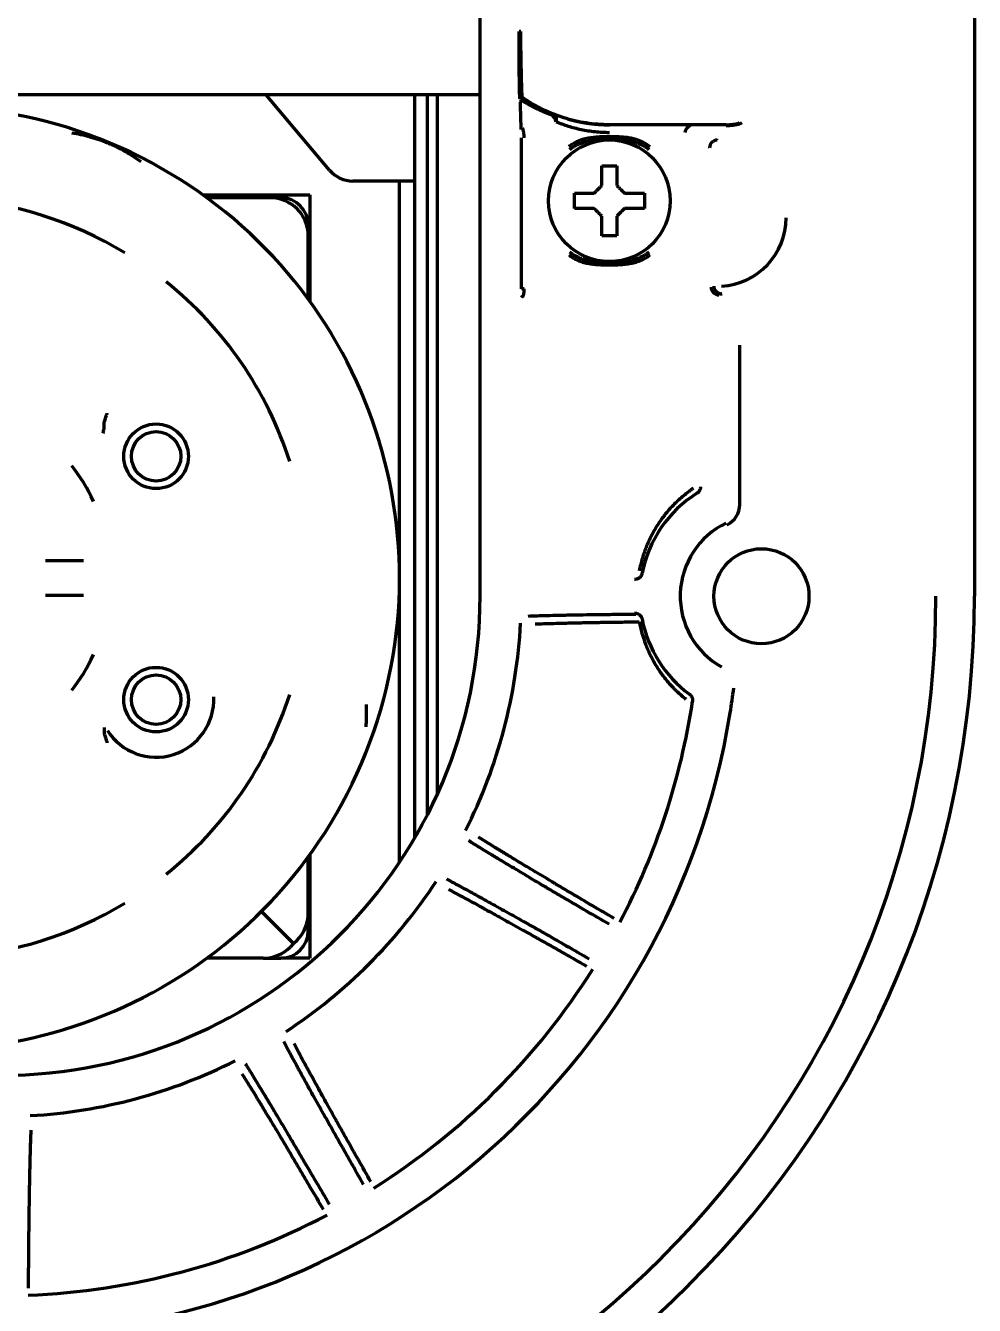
# Model space of a CAD drawing. Header units: inches. Extents: x -3077 to 7201, y 316 to 5463.
# Drawn here: x 3685.3 to 3747.7, y 4556.5 to 4640.6 of the extents above; entities that cross this region are included whole.
import ezdxf

# ---------------------------------------------------------------- set-up
doc = ezdxf.new("R2010")
doc.units = ezdxf.units.IN

msp = doc.modelspace()

# ---------------------------------------------------------------- linework, layer by layer
at = {"linetype": 'Continuous', "lineweight": 70}
for p, q in [((3747.652, 4675.141), (3747.652, 4603.13)), ((3715.152, 4603.13), (3715.152, 4647.153)), ((3717.82, 4640.258), (3717.72, 4640.258)), ((3652.152, 4636.13), (3715.151, 4636.13)), ((3705.253, 4631.144), (3701.069, 4636.13)), ((3710.852, 4630.43), (3710.852, 4636.131)), ((3711.674, 4636.133), (3711.674, 4588.743)), ((3712.352, 4590.149), (3712.352, 4636.136)), ((3717.946, 4635.917), (3717.931, 4635.928)), ((3717.956, 4635.911), (3717.946, 4635.917)), ((3723.652, 4634.13), (3723.652, 4634.13)), ((3731.333, 4634.13), (3723.652, 4634.13)), ((3717.87, 4623.344), (3717.87, 4633.262)), ((3730.246, 4632.624), (3730.21, 4632.658)), ((3730.745, 4633.122), (3730.707, 4633.157)), ((3708.852, 4630.43), (3706.785, 4630.43)), ((3710.852, 4630.43), (3708.852, 4630.43)), ((3709.852, 4585.643), (3709.852, 4630.43)), ((3710.852, 4587.243), (3710.852, 4630.43)), ((3696.906, 4629.53), (3703.952, 4629.53)), ((3701.352, 4629.33), (3697.182, 4629.33)), ((3702.052, 4629.33), (3701.352, 4629.33)), ((3703.952, 4629.53), (3703.952, 4622.522)), ((3721.352, 4629.13), (3721.352, 4629.63)), ((3721.352, 4628.63), (3721.352, 4629.13)), ((3725.952, 4629.63), (3725.952, 4629.13)), ((3725.952, 4629.13), (3725.952, 4628.63)), ((3703.852, 4626.83), (3703.852, 4627.53)), ((3703.852, 4622.66), (3703.852, 4626.83)), ((3718.054, 4623.344), (3717.87, 4623.344)), ((3732.225, 4609.168), (3732.225, 4619.628)), ((3690.433, 4614.163), (3690.433, 4614.487)), ((3690.433, 4594.497), (3690.433, 4594.173)), ((3703.952, 4586.137), (3703.952, 4579.33)), ((3703.852, 4582.282), (3703.852, 4586)), ((3700.772, 4582.41), (3702.187, 4580.995)), ((3700.772, 4582.41), (3702.187, 4580.995)), ((3703.852, 4581.13), (3703.852, 4582.283)), ((3702.894, 4580.288), (3702.187, 4580.995)), ((3702.894, 4580.288), (3702.187, 4580.995)), ((3702.894, 4580.288), (3702.668, 4580.062)), ((3702.894, 4580.288), (3703.12, 4580.514)), ((3700.9, 4579.33), (3697.182, 4579.33)), ((3700.899, 4579.33), (3702.052, 4579.33)), ((3703.952, 4579.33), (3702.052, 4579.33))]:
    msp.add_line(p, q, dxfattribs=at)
for centre, radius in [((3723.652, 4629.13), 4), ((3693.852, 4612.33), 2.125), ((3693.852, 4612.33), 1.625), ((3733.652, 4603.13), 3.125), ((3693.852, 4596.33), 2.125), ((3693.852, 4596.33), 1.625)]:
    msp.add_circle(centre, radius, dxfattribs=at)
for centre, radius, start, end in [((3678.852, 4604.33), 31, 254.7, 149.45625), ((3706.785, 4632.43), 2, 220, 270), ((3678.852, 4604.33), 24.991, 58.82427, 86.17573), ((3701.352, 4626.83), 2.5, 0, 90), ((3702.052, 4627.53), 1.8, 0, 90), ((3730.769, 4628.013), 4.499, 273.20982, 0.00262), ((3678.852, 4604.33), 24.991, 17.85299, 51.17573), ((3678.852, 4604.33), 11.996, 24.83938, 37.99537), ((3733.652, 4603.13), 7.991, 122.07594, 169.11037), ((3733.652, 4603.13), 5.342, 115.73678, 240.49967), ((3683.652, 4603.13), 64, 180, 0), ((3683.652, 4603.13), 61.472, 180, 0), ((3683.652, 4603.13), 31.5, 180, 0), ((3683.652, 4603.13), 34.207, 333.232, 357.02426), ((3733.652, 4603.13), 7.991, 190.88963, 233.70037), ((3678.852, 4604.33), 11.996, 322.00464, 335.16062), ((3682.015, 4603.394), 50.211, 350.9077, 352.80538), ((3693.852, 4596.33), 3.788, 212.24843, 2.83269), ((3678.852, 4604.33), 24.991, 308.82427, 342.14701), ((3683.652, 4603.13), 45.991, 332.21535, 351.34687), ((3683.652, 4603.13), 48.553, 189.09025, 350.90976), ((3683.652, 4603.13), 34.207, 303.232, 326.768), ((3678.852, 4604.33), 24.991, 273.82427, 301.17573), ((3701.352, 4582.282), 2.5, 315, 0), ((3702.052, 4581.13), 1.8, 270, 0), ((3700.9, 4581.83), 2.5, 270, 315), ((3683.652, 4603.13), 45.991, 302.21535, 327.78465), ((3683.652, 4603.13), 34.207, 273.232, 296.768), ((3683.652, 4603.13), 45.991, 272.21535, 297.78465)]:
    msp.add_arc(centre, radius, start, end, dxfattribs=at)
for centre, major_axis, ratio, start_param, end_param in [((3717.907, 4635.647), (-0.1, -0.0021), 0.764151, 4.696588, 6.256133), ((3719.883, 4634.33), (-0.179, -0.467), 0.50471, 3.141589, 3.792713), ((3719.883, 4634.33), (-0.179, 0.467), 0.504709, 4.520689, 5.632076), ((3719.883, 4634.33), (0.179, 0.467), 0.504708, 4.904106, 6.283182), ((3728.982, 4633.63), (0.226, 0.446), 0.711761, 0.619546, 1.917516), ((3730.745, 4632.623), (0.424, 0.265), 0.996619, 1.014163, 2.581916), ((3730.841, 4623.442), (0.186, -0.464), 0.998896, 4.332447, 5.902482), ((3717.958, 4622.935), (-0.0707, 0.0707), 0.999695, 0.785279, 2.355718), ((3730.725, 4609.168), (-1.416, -0.496), 0.998612, 1.684757, 2.803906)]:
    msp.add_ellipse(centre, major_axis=major_axis, ratio=ratio, start_param=start_param, end_param=end_param, dxfattribs=at)
for points, degree in [([(3717.774, 4635.846), (3717.772, 4635.847), (3717.767, 4635.87), (3717.76, 4635.982), (3717.752, 4636.19), (3717.744, 4636.517), (3717.736, 4636.979), (3717.73, 4637.512), (3717.726, 4638.009), (3717.724, 4638.468), (3717.722, 4638.895), (3717.721, 4639.284), (3717.721, 4639.64), (3717.72, 4639.965), (3717.72, 4640.164), (3717.72, 4640.258)], 3), ([(3717.907, 4635.724), (3717.91, 4635.743), (3717.915, 4635.778), (3717.923, 4635.818), (3717.93, 4635.849), (3717.935, 4635.873), (3717.941, 4635.89), (3717.945, 4635.902), (3717.949, 4635.909), (3717.953, 4635.912), (3717.955, 4635.912), (3717.956, 4635.911)], 3), ([(3717.956, 4635.91), (3717.951, 4635.914)], 1), ([(3717.86, 4633.813), (3717.85, 4634.036), (3717.832, 4634.566), (3717.815, 4635.259), (3717.807, 4635.647)], 3), ([(3718.054, 4633.262), (3718.054, 4633.277), (3718.053, 4633.307), (3718.05, 4633.356), (3718.046, 4633.407), (3718.042, 4633.46), (3718.036, 4633.515), (3718.029, 4633.573), (3718.021, 4633.631), (3718.012, 4633.689), (3718.001, 4633.747), (3717.989, 4633.804), (3717.975, 4633.859), (3717.965, 4633.891), (3717.96, 4633.906)], 3), ([(3723.152, 4630.13), (3723.152, 4630.184), (3723.152, 4630.292), (3723.152, 4630.454), (3723.152, 4630.613), (3723.152, 4630.768), (3723.152, 4630.92), (3723.152, 4631.076), (3723.152, 4631.243), (3723.152, 4631.366), (3723.152, 4631.43)], 3), ([(3723.152, 4631.43), (3723.319, 4631.43), (3723.652, 4631.43), (3723.986, 4631.43), (3724.152, 4631.43)], 3), ([(3722.652, 4629.63), (3722.676, 4629.654), (3722.723, 4629.701), (3722.795, 4629.773), (3722.866, 4629.844), (3722.938, 4629.915), (3723.009, 4629.987), (3723.081, 4630.058), (3723.128, 4630.106), (3723.152, 4630.13)], 3), ([(3724.152, 4630.13), (3724.178, 4630.104), (3724.229, 4630.053), (3724.303, 4629.979), (3724.375, 4629.907), (3724.445, 4629.837), (3724.514, 4629.768), (3724.583, 4629.699), (3724.629, 4629.653), (3724.652, 4629.63)], 3), ([(3724.652, 4629.63), (3724.706, 4629.63), (3724.815, 4629.63), (3724.976, 4629.63), (3725.135, 4629.63), (3725.29, 4629.63), (3725.442, 4629.63), (3725.599, 4629.63), (3725.765, 4629.63), (3725.888, 4629.63), (3725.952, 4629.63)], 3), ([(3722.652, 4628.63), (3722.598, 4628.63), (3722.49, 4628.63), (3722.328, 4628.63), (3722.169, 4628.63), (3722.014, 4628.63), (3721.862, 4628.63), (3721.706, 4628.63), (3721.539, 4628.63), (3721.416, 4628.63), (3721.352, 4628.63)], 3), ([(3723.152, 4628.13), (3723.126, 4628.156), (3723.075, 4628.207), (3723.001, 4628.281), (3722.93, 4628.353), (3722.859, 4628.423), (3722.79, 4628.492), (3722.721, 4628.561), (3722.675, 4628.607), (3722.652, 4628.63)], 3), ([(3724.652, 4628.63), (3724.628, 4628.606), (3724.581, 4628.559), (3724.51, 4628.487), (3724.438, 4628.416), (3724.367, 4628.344), (3724.295, 4628.273), (3724.224, 4628.201), (3724.176, 4628.154), (3724.152, 4628.13)], 3), ([(3724.152, 4628.13), (3724.152, 4628.076), (3724.152, 4627.968), (3724.152, 4627.806), (3724.152, 4627.647), (3724.152, 4627.492), (3724.152, 4627.34), (3724.152, 4627.183), (3724.152, 4627.017), (3724.152, 4626.894), (3724.152, 4626.83)], 3), ([(3724.152, 4626.83), (3723.986, 4626.83), (3723.652, 4626.83), (3723.319, 4626.83), (3723.152, 4626.83)], 3), ([(3731.048, 4623.022), (3730.996, 4623), (3730.945, 4622.98), (3730.893, 4622.961)], 3)]:
    msp.add_open_spline(points, degree=degree, dxfattribs=at)
for points, knots in [([(3717.932, 4635.928), (3717.931, 4635.928), (3717.928, 4635.933), (3717.922, 4635.978), (3717.912, 4636.132), (3717.9, 4636.406), (3717.887, 4636.813), (3717.874, 4637.319), (3717.863, 4637.852), (3717.853, 4638.356), (3717.844, 4638.818), (3717.837, 4639.239), (3717.83, 4639.622), (3717.825, 4639.957), (3717.822, 4640.165), (3717.82, 4640.258)], [0, 0, 0, 0, 0.013537, 0.087967, 0.171477, 0.265427, 0.371587, 0.484999, 0.587268, 0.677066, 0.757422, 0.829358, 0.894159, 0.952865, 1, 1, 1, 1]), ([(3717.932, 4635.928), (3717.917, 4635.938), (3717.899, 4635.944), (3717.863, 4635.947), (3717.844, 4635.943), (3717.812, 4635.926), (3717.798, 4635.913), (3717.779, 4635.882), (3717.774, 4635.864), (3717.774, 4635.846)], [0, 0, 0, 0, 0.25, 0.25, 0.5, 0.5, 0.75, 0.75, 1, 1, 1, 1]), ([(3723.652, 4634.13), (3723.145, 4634.13), (3722.637, 4634.169), (3721.634, 4634.323), (3721.138, 4634.438), (3720.17, 4634.742), (3719.697, 4634.931), (3718.786, 4635.379), (3718.348, 4635.637), (3717.932, 4635.928)], [0, 0, 0, 0, 0.25, 0.25, 0.5, 0.5, 0.75, 0.75, 1, 1, 1, 1]), ([(3720.063, 4634.796), (3719.873, 4634.869), (3719.687, 4634.947), (3719.323, 4635.113), (3719.145, 4635.201), (3718.794, 4635.387), (3718.622, 4635.485), (3718.284, 4635.69), (3718.118, 4635.798), (3717.956, 4635.911)], [0, 0, 0, 0, 0.25, 0.25, 0.5, 0.5, 0.75, 0.75, 1, 1, 1, 1]), ([(3719.883, 4634.756), (3719.868, 4634.762), (3719.836, 4634.773), (3719.789, 4634.791), (3719.742, 4634.809), (3719.694, 4634.827), (3719.647, 4634.846), (3719.6, 4634.865), (3719.552, 4634.884), (3719.505, 4634.903), (3719.457, 4634.923), (3719.409, 4634.943), (3719.362, 4634.963), (3719.314, 4634.984), (3719.266, 4635.005), (3719.218, 4635.026), (3719.17, 4635.047), (3719.122, 4635.069), (3719.074, 4635.091), (3719.026, 4635.114), (3718.978, 4635.136), (3718.917, 4635.165), (3718.844, 4635.201), (3718.758, 4635.244), (3718.672, 4635.288), (3718.587, 4635.332), (3718.501, 4635.378), (3718.416, 4635.424), (3718.33, 4635.472), (3718.245, 4635.52), (3718.16, 4635.57), (3718.076, 4635.62), (3717.991, 4635.671), (3717.935, 4635.706), (3717.907, 4635.724)], [0, 0, 0, 0, 0.022367, 0.04483, 0.067389, 0.090046, 0.112799, 0.13565, 0.158599, 0.181646, 0.204792, 0.228037, 0.251382, 0.274827, 0.298372, 0.322018, 0.345765, 0.369613, 0.393564, 0.417616, 0.441771, 0.466028, 0.509546, 0.553236, 0.5971, 0.64114, 0.685357, 0.729754, 0.774331, 0.819092, 0.864038, 0.90917, 0.95449, 1, 1, 1, 1]), ([(3720.149, 4634.33), (3720.4, 4634.226), (3720.665, 4634.129), (3721.079, 4634), (3721.22, 4633.96), (3721.507, 4633.885), (3721.653, 4633.851), (3722.097, 4633.759), (3722.402, 4633.711), (3723.023, 4633.646), (3723.338, 4633.63), (3723.652, 4633.63)], [0, 0, 0, 0, 0.25, 0.25, 0.375, 0.375, 0.5, 0.5, 0.75, 0.75, 1, 1, 1, 1]), ([(3720.908, 4634.514), (3720.91, 4634.513), (3720.923, 4634.509), (3720.947, 4634.503), (3720.98, 4634.494), (3721.012, 4634.485), (3721.045, 4634.476), (3721.077, 4634.467), (3721.11, 4634.458), (3721.143, 4634.45), (3721.175, 4634.441), (3721.208, 4634.433), (3721.241, 4634.425), (3721.274, 4634.417), (3721.307, 4634.409), (3721.34, 4634.401), (3721.373, 4634.393), (3721.406, 4634.385), (3721.44, 4634.378), (3721.473, 4634.37), (3721.506, 4634.363), (3721.539, 4634.356), (3721.573, 4634.348), (3721.606, 4634.341), (3721.64, 4634.334), (3721.673, 4634.328), (3721.707, 4634.321), (3721.741, 4634.314), (3721.774, 4634.308), (3721.808, 4634.301), (3721.842, 4634.295), (3721.876, 4634.289), (3721.91, 4634.283), (3721.944, 4634.277), (3721.977, 4634.271), (3722.012, 4634.265), (3722.046, 4634.26), (3722.08, 4634.254), (3722.114, 4634.249), (3722.148, 4634.244), (3722.182, 4634.239), (3722.217, 4634.233), (3722.251, 4634.229), (3722.285, 4634.224), (3722.32, 4634.219), (3722.354, 4634.215), (3722.389, 4634.21), (3722.423, 4634.206), (3722.458, 4634.202), (3722.492, 4634.197), (3722.527, 4634.193), (3722.561, 4634.19), (3722.596, 4634.186), (3722.631, 4634.182), (3722.666, 4634.179), (3722.701, 4634.175), (3722.735, 4634.172), (3722.77, 4634.169), (3722.805, 4634.166), (3722.84, 4634.163), (3722.875, 4634.16), (3722.91, 4634.157), (3722.945, 4634.155), (3722.98, 4634.153), (3723.015, 4634.15), (3723.051, 4634.148), (3723.086, 4634.146), (3723.121, 4634.144), (3723.156, 4634.142), (3723.191, 4634.141), (3723.227, 4634.139), (3723.262, 4634.138), (3723.297, 4634.136), (3723.333, 4634.135), (3723.368, 4634.134), (3723.404, 4634.133), (3723.439, 4634.132), (3723.474, 4634.131), (3723.51, 4634.131), (3723.545, 4634.13), (3723.581, 4634.13), (3723.617, 4634.13), (3723.64, 4634.13), (3723.652, 4634.13)], [0, 0, 0, 0, 0.002576, 0.015434, 0.028273, 0.041096, 0.053901, 0.066688, 0.079459, 0.092213, 0.104951, 0.117673, 0.13038, 0.143071, 0.155747, 0.168409, 0.181055, 0.193688, 0.206307, 0.218913, 0.231505, 0.244085, 0.256652, 0.269207, 0.281749, 0.294281, 0.306801, 0.319309, 0.331808, 0.344296, 0.356774, 0.369242, 0.381701, 0.394151, 0.406592, 0.419025, 0.43145, 0.443867, 0.456276, 0.468679, 0.481075, 0.493464, 0.505847, 0.518225, 0.530597, 0.542964, 0.555326, 0.567684, 0.580037, 0.592387, 0.604734, 0.617077, 0.629417, 0.641756, 0.654092, 0.666426, 0.678759, 0.69109, 0.703421, 0.715752, 0.728082, 0.740413, 0.752744, 0.765076, 0.777409, 0.789744, 0.802081, 0.81442, 0.826762, 0.839106, 0.851454, 0.863805, 0.87616, 0.88852, 0.900884, 0.913253, 0.925627, 0.938007, 0.950392, 0.962784, 0.975182, 0.987588, 1, 1, 1, 1]), ([(3731.333, 4634.13), (3731.34, 4634.13), (3731.354, 4634.13), (3731.374, 4634.13), (3731.394, 4634.13), (3731.414, 4634.131), (3731.434, 4634.131), (3731.454, 4634.132), (3731.473, 4634.132), (3731.493, 4634.133), (3731.512, 4634.134), (3731.532, 4634.135), (3731.551, 4634.136), (3731.57, 4634.137), (3731.589, 4634.138), (3731.608, 4634.139), (3731.627, 4634.141), (3731.646, 4634.142), (3731.665, 4634.144), (3731.683, 4634.146), (3731.701, 4634.148), (3731.72, 4634.15), (3731.738, 4634.152), (3731.756, 4634.154), (3731.774, 4634.156), (3731.792, 4634.159), (3731.81, 4634.161), (3731.85, 4634.167), (3731.914, 4634.178), (3731.998, 4634.197), (3732.08, 4634.219), (3732.16, 4634.244), (3732.21, 4634.264), (3732.234, 4634.274), (3732.234, 4634.274)], [0, 0, 0, 0, 0.020634, 0.041151, 0.061554, 0.081845, 0.102027, 0.122105, 0.142081, 0.161958, 0.181741, 0.201433, 0.221038, 0.240559, 0.260001, 0.279367, 0.298662, 0.31789, 0.337055, 0.356162, 0.375216, 0.39422, 0.41318, 0.4321, 0.450986, 0.469842, 0.488674, 0.507486, 0.601277, 0.69672, 0.794518, 0.895363, 0.999923, 1, 1, 1, 1]), ([(3731.333, 4634.086), (3731.341, 4634.086), (3731.357, 4634.087), (3731.38, 4634.087), (3731.404, 4634.087), (3731.427, 4634.087), (3731.45, 4634.088), (3731.473, 4634.089), (3731.496, 4634.089), (3731.518, 4634.09), (3731.541, 4634.091), (3731.563, 4634.092), (3731.585, 4634.093), (3731.607, 4634.095), (3731.629, 4634.096), (3731.65, 4634.098), (3731.672, 4634.099), (3731.693, 4634.101), (3731.714, 4634.103), (3731.734, 4634.105), (3731.755, 4634.107), (3731.775, 4634.109), (3731.795, 4634.111), (3731.815, 4634.114), (3731.834, 4634.116), (3731.854, 4634.119), (3731.873, 4634.122), (3731.919, 4634.128), (3731.992, 4634.141), (3732.089, 4634.161), (3732.185, 4634.186), (3732.279, 4634.215), (3732.338, 4634.236), (3732.367, 4634.248), (3732.367, 4634.248)], [0, 0, 0, 0, 0.020912, 0.041707, 0.062387, 0.082955, 0.103413, 0.123763, 0.144004, 0.164134, 0.184148, 0.204041, 0.223811, 0.243454, 0.262968, 0.282351, 0.301601, 0.320715, 0.339694, 0.358536, 0.377241, 0.395807, 0.414236, 0.432527, 0.450681, 0.468699, 0.486581, 0.504328, 0.598677, 0.695534, 0.794845, 0.896422, 0.999951, 1, 1, 1, 1]), ([(3692.859, 4631.697), (3692.691, 4631.82), (3692.521, 4631.938), (3692.172, 4632.162), (3691.995, 4632.269), (3691.634, 4632.471), (3691.45, 4632.568), (3691.216, 4632.682), (3691.169, 4632.704), (3691.074, 4632.748), (3691.027, 4632.77), (3690.884, 4632.834), (3690.693, 4632.917), (3690.5, 4632.993), (3690.306, 4633.067), (3690.208, 4633.102), (3690.012, 4633.17), (3689.913, 4633.203), (3689.764, 4633.25), (3689.714, 4633.265), (3689.615, 4633.294), (3689.565, 4633.309), (3689.315, 4633.379), (3689.114, 4633.429), (3688.709, 4633.516), (3688.505, 4633.554), (3688.299, 4633.585)], [0, 0, 0, 0, 0.125, 0.125, 0.25, 0.25, 0.375, 0.375, 0.40625, 0.40625, 0.4375, 0.4375, 0.5, 0.5625, 0.5625, 0.625, 0.625, 0.6875, 0.6875, 0.71875, 0.71875, 0.75, 0.75, 0.875, 0.875, 1, 1, 1, 1]), ([(3726.325, 4632.684), (3726.236, 4632.756), (3726.142, 4632.82), (3725.947, 4632.937), (3725.846, 4632.989), (3725.688, 4633.058), (3725.634, 4633.08), (3725.553, 4633.11), (3725.525, 4633.119), (3725.47, 4633.138), (3725.331, 4633.182), (3725.189, 4633.217), (3724.961, 4633.262), (3724.729, 4633.297), (3724.493, 4633.316), (3724.315, 4633.326), (3724.255, 4633.328), (3724.135, 4633.332), (3724.075, 4633.334), (3723.894, 4633.338), (3723.774, 4633.339), (3723.593, 4633.339), (3723.533, 4633.338), (3723.413, 4633.337), (3723.353, 4633.336), (3723.173, 4633.333), (3723.054, 4633.329), (3722.698, 4633.309), (3722.463, 4633.285), (3722.203, 4633.234), (3722.174, 4633.228), (3722.117, 4633.216), (3722.088, 4633.209), (3722.002, 4633.188), (3721.833, 4633.141), (3721.671, 4633.082), (3721.462, 4632.991), (3721.36, 4632.939), (3721.237, 4632.865), (3721.213, 4632.85), (3721.165, 4632.819), (3721.141, 4632.803), (3721.07, 4632.754), (3721.024, 4632.72), (3720.979, 4632.684)], [0, 0, 0, 0, 0.0625, 0.0625, 0.125, 0.125, 0.15625, 0.15625, 0.171875, 0.171875, 0.1875, 0.25, 0.25, 0.3125, 0.375, 0.375, 0.40625, 0.40625, 0.4375, 0.4375, 0.5, 0.5, 0.53125, 0.53125, 0.5625, 0.5625, 0.625, 0.625, 0.75, 0.75, 0.765625, 0.765625, 0.78125, 0.78125, 0.8125, 0.875, 0.875, 0.9375, 0.9375, 0.953125, 0.953125, 0.96875, 0.96875, 1, 1, 1, 1]), ([(3726.273, 4632.487), (3726.182, 4632.557), (3726.088, 4632.621), (3725.894, 4632.737), (3725.793, 4632.789), (3725.637, 4632.86), (3725.584, 4632.882), (3725.504, 4632.913), (3725.477, 4632.923), (3725.423, 4632.943), (3725.287, 4632.99), (3725.148, 4633.028), (3724.813, 4633.106), (3724.585, 4633.139), (3724.238, 4633.17), (3724.121, 4633.177), (3723.887, 4633.186), (3723.77, 4633.189), (3723.595, 4633.189), (3723.536, 4633.188), (3723.419, 4633.186), (3723.361, 4633.184), (3723.186, 4633.177), (3723.07, 4633.17), (3722.724, 4633.14), (3722.496, 4633.107), (3722.242, 4633.048), (3722.214, 4633.042), (3722.158, 4633.027), (3722.13, 4633.02), (3722.046, 4632.996), (3721.991, 4632.98), (3721.828, 4632.925), (3721.721, 4632.884), (3721.514, 4632.79), (3721.413, 4632.738), (3721.291, 4632.665), (3721.266, 4632.65), (3721.218, 4632.619), (3721.194, 4632.604), (3721.123, 4632.555), (3721.077, 4632.522), (3721.032, 4632.487)], [0, 0, 0, 0, 0.0625, 0.0625, 0.125, 0.125, 0.15625, 0.15625, 0.171875, 0.171875, 0.1875, 0.25, 0.25, 0.375, 0.375, 0.4375, 0.4375, 0.5, 0.5, 0.53125, 0.53125, 0.5625, 0.5625, 0.625, 0.625, 0.75, 0.75, 0.765625, 0.765625, 0.78125, 0.78125, 0.8125, 0.8125, 0.875, 0.875, 0.9375, 0.9375, 0.953125, 0.953125, 0.96875, 0.96875, 1, 1, 1, 1]), ([(3724.152, 4631.43), (3724.152, 4631.227), (3724.152, 4631.017), (3724.152, 4630.692), (3724.152, 4630.582), (3724.152, 4630.359), (3724.152, 4630.245), (3724.152, 4630.13)], [0, 0, 0, 0, 0.5, 0.5, 0.75, 0.75, 1, 1, 1, 1]), ([(3721.352, 4629.63), (3721.555, 4629.63), (3721.765, 4629.63), (3722.09, 4629.63), (3722.2, 4629.63), (3722.423, 4629.63), (3722.537, 4629.63), (3722.652, 4629.63)], [0, 0, 0, 0, 0.5, 0.5, 0.75, 0.75, 1, 1, 1, 1]), ([(3725.952, 4628.63), (3725.749, 4628.63), (3725.54, 4628.63), (3725.215, 4628.63), (3725.105, 4628.63), (3724.881, 4628.63), (3724.767, 4628.63), (3724.652, 4628.63)], [0, 0, 0, 0, 0.5, 0.5, 0.75, 0.75, 1, 1, 1, 1]), ([(3723.152, 4626.83), (3723.152, 4627.033), (3723.152, 4627.243), (3723.152, 4627.568), (3723.152, 4627.678), (3723.152, 4627.901), (3723.152, 4628.015), (3723.152, 4628.13)], [0, 0, 0, 0, 0.5, 0.5, 0.75, 0.75, 1, 1, 1, 1]), ([(3721.032, 4625.773), (3721.122, 4625.703), (3721.216, 4625.639), (3721.411, 4625.523), (3721.511, 4625.471), (3721.667, 4625.4), (3721.72, 4625.378), (3721.801, 4625.347), (3721.828, 4625.336), (3721.882, 4625.317), (3722.018, 4625.27), (3722.156, 4625.232), (3722.491, 4625.154), (3722.719, 4625.121), (3723.067, 4625.09), (3723.184, 4625.083), (3723.417, 4625.073), (3723.534, 4625.071), (3723.71, 4625.071), (3723.768, 4625.072), (3723.885, 4625.074), (3723.943, 4625.076), (3724.118, 4625.083), (3724.234, 4625.09), (3724.58, 4625.12), (3724.808, 4625.153), (3725.062, 4625.211), (3725.09, 4625.218), (3725.146, 4625.233), (3725.174, 4625.24), (3725.258, 4625.264), (3725.313, 4625.28), (3725.477, 4625.335), (3725.583, 4625.376), (3725.79, 4625.469), (3725.891, 4625.522), (3726.014, 4625.595), (3726.038, 4625.61), (3726.086, 4625.64), (3726.11, 4625.656), (3726.181, 4625.704), (3726.227, 4625.738), (3726.273, 4625.773)], [0, 0, 0, 0, 0.0625, 0.0625, 0.125, 0.125, 0.15625, 0.15625, 0.171875, 0.171875, 0.1875, 0.25, 0.25, 0.375, 0.375, 0.4375, 0.4375, 0.5, 0.5, 0.53125, 0.53125, 0.5625, 0.5625, 0.625, 0.625, 0.75, 0.75, 0.765625, 0.765625, 0.78125, 0.78125, 0.8125, 0.8125, 0.875, 0.875, 0.9375, 0.9375, 0.953125, 0.953125, 0.96875, 0.96875, 1, 1, 1, 1]), ([(3720.979, 4625.576), (3721.069, 4625.504), (3721.162, 4625.439), (3721.357, 4625.323), (3721.459, 4625.271), (3721.616, 4625.202), (3721.67, 4625.18), (3721.752, 4625.15), (3721.779, 4625.14), (3721.835, 4625.122), (3721.974, 4625.078), (3722.115, 4625.043), (3722.344, 4624.998), (3722.575, 4624.963), (3722.811, 4624.944), (3722.99, 4624.934), (3723.05, 4624.932), (3723.17, 4624.927), (3723.23, 4624.926), (3723.41, 4624.922), (3723.53, 4624.921), (3723.711, 4624.921), (3723.771, 4624.922), (3723.892, 4624.923), (3723.952, 4624.923), (3724.131, 4624.927), (3724.251, 4624.931), (3724.606, 4624.95), (3724.841, 4624.974), (3725.101, 4625.026), (3725.13, 4625.032), (3725.188, 4625.044), (3725.217, 4625.051), (3725.302, 4625.072), (3725.471, 4625.119), (3725.633, 4625.178), (3725.843, 4625.269), (3725.944, 4625.321), (3726.067, 4625.394), (3726.091, 4625.41), (3726.14, 4625.441), (3726.164, 4625.457), (3726.234, 4625.506), (3726.28, 4625.54), (3726.325, 4625.576)], [0, 0, 0, 0, 0.0625, 0.0625, 0.125, 0.125, 0.15625, 0.15625, 0.171875, 0.171875, 0.1875, 0.25, 0.25, 0.3125, 0.375, 0.375, 0.40625, 0.40625, 0.4375, 0.4375, 0.5, 0.5, 0.53125, 0.53125, 0.5625, 0.5625, 0.625, 0.625, 0.75, 0.75, 0.765625, 0.765625, 0.78125, 0.78125, 0.8125, 0.875, 0.875, 0.9375, 0.9375, 0.953125, 0.953125, 0.96875, 0.96875, 1, 1, 1, 1]), ([(3717.958, 4622.835), (3717.958, 4622.835), (3717.96, 4622.836), (3717.961, 4622.836), (3717.963, 4622.837), (3717.965, 4622.838), (3717.967, 4622.839), (3717.969, 4622.841), (3717.971, 4622.842), (3717.973, 4622.844), (3717.974, 4622.846), (3717.976, 4622.848), (3717.978, 4622.85), (3717.98, 4622.853), (3717.982, 4622.855), (3717.983, 4622.858), (3717.985, 4622.861), (3717.987, 4622.864), (3717.988, 4622.867), (3717.99, 4622.87), (3717.992, 4622.874), (3717.993, 4622.877), (3717.995, 4622.881), (3717.996, 4622.885), (3717.998, 4622.889), (3717.999, 4622.893), (3718.001, 4622.897), (3718.002, 4622.902), (3718.004, 4622.906), (3718.005, 4622.91), (3718.007, 4622.915), (3718.008, 4622.92), (3718.01, 4622.924), (3718.011, 4622.929), (3718.012, 4622.934), (3718.014, 4622.939), (3718.015, 4622.945), (3718.016, 4622.95), (3718.017, 4622.955), (3718.019, 4622.96), (3718.02, 4622.966), (3718.021, 4622.971), (3718.022, 4622.977), (3718.023, 4622.983), (3718.024, 4622.988), (3718.026, 4622.994), (3718.027, 4623), (3718.029, 4623.013), (3718.033, 4623.035), (3718.037, 4623.068), (3718.042, 4623.104), (3718.045, 4623.136), (3718.047, 4623.163), (3718.049, 4623.182), (3718.05, 4623.201), (3718.051, 4623.22), (3718.052, 4623.239), (3718.053, 4623.257), (3718.053, 4623.276), (3718.054, 4623.293), (3718.054, 4623.311), (3718.054, 4623.327), (3718.054, 4623.338), (3718.054, 4623.344)], [0, 0, 0, 0, 0.015383, 0.030642, 0.04578, 0.060796, 0.07569, 0.090464, 0.105118, 0.119651, 0.134066, 0.148361, 0.162537, 0.176595, 0.190535, 0.204357, 0.218062, 0.231651, 0.245122, 0.258478, 0.271717, 0.284841, 0.297849, 0.310743, 0.323521, 0.336185, 0.348735, 0.361171, 0.373493, 0.385703, 0.397799, 0.409782, 0.421652, 0.43341, 0.445056, 0.45659, 0.468013, 0.479324, 0.490524, 0.501614, 0.512592, 0.523459, 0.534216, 0.544863, 0.5554, 0.565828, 0.576145, 0.586353, 0.635571, 0.684796, 0.734095, 0.783531, 0.806444, 0.828729, 0.850396, 0.871438, 0.891831, 0.911565, 0.930648, 0.949062, 0.966772, 0.983755, 1, 1, 1, 1]), ([(3730.521, 4623.521), (3730.521, 4623.487), (3730.525, 4623.453), (3730.539, 4623.387), (3730.549, 4623.355), (3730.576, 4623.292), (3730.592, 4623.263), (3730.631, 4623.207), (3730.653, 4623.181), (3730.703, 4623.135), (3730.729, 4623.114), (3730.787, 4623.078), (3730.818, 4623.063), (3730.881, 4623.04), (3730.914, 4623.032), (3730.981, 4623.022), (3731.015, 4623.02), (3731.049, 4623.022)], [0, 0, 0, 0, 0.125, 0.125, 0.25, 0.25, 0.375, 0.375, 0.5, 0.5, 0.625, 0.625, 0.75, 0.75, 0.875, 0.875, 1, 1, 1, 1]), ([(3690.451, 4614.618), (3690.48, 4614.711), (3690.509, 4614.803), (3690.557, 4614.942), (3690.573, 4614.988), (3690.598, 4615.056), (3690.606, 4615.079), (3690.623, 4615.125), (3690.632, 4615.148), (3690.64, 4615.171)], [0, 0, 0, 0, 0.5, 0.5, 0.75, 0.75, 0.875, 0.875, 1, 1, 1, 1]), ([(3690.375, 4613.853), (3690.384, 4613.897), (3690.392, 4613.945), (3690.411, 4614.049), (3690.421, 4614.104), (3690.433, 4614.163)], [0, 0, 0, 0, 0.5, 0.5, 1, 1, 1, 1]), ([(3690.433, 4614.487), (3690.433, 4614.509), (3690.434, 4614.531), (3690.44, 4614.575), (3690.445, 4614.596), (3690.451, 4614.618)], [0, 0, 0, 0, 0.5, 0.5, 1, 1, 1, 1]), ([(3729.193, 4610.237), (3729.134, 4610.198), (3729.076, 4610.158), (3728.962, 4610.077), (3728.793, 4609.954), (3728.629, 4609.826), (3728.31, 4609.561), (3728.107, 4609.375), (3727.72, 4608.984), (3727.537, 4608.778), (3727.319, 4608.509), (3727.277, 4608.455), (3727.192, 4608.345), (3727.15, 4608.289), (3727.027, 4608.121), (3726.949, 4608.007), (3726.721, 4607.659), (3726.581, 4607.421), (3726.323, 4606.931), (3726.206, 4606.679), (3726.075, 4606.355), (3726.049, 4606.29), (3725.999, 4606.158), (3725.927, 4605.96), (3725.862, 4605.76), (3725.742, 4605.356), (3725.675, 4605.083), (3725.621, 4604.804)], [0, 0, 0, 0, 0.03125, 0.03125, 0.0625, 0.125, 0.125, 0.25, 0.25, 0.375, 0.375, 0.40625, 0.40625, 0.4375, 0.4375, 0.5, 0.5, 0.625, 0.625, 0.75, 0.75, 0.78125, 0.78125, 0.8125, 0.875, 0.875, 1, 1, 1, 1]), ([(3729.644, 4610.326), (3729.644, 4610.283), (3729.638, 4610.242), (3729.625, 4610.19), (3729.622, 4610.18), (3729.615, 4610.16), (3729.612, 4610.15), (3729.6, 4610.121), (3729.582, 4610.083), (3729.559, 4610.047), (3729.541, 4610.021), (3729.534, 4610.013), (3729.52, 4609.997), (3729.513, 4609.989), (3729.477, 4609.951), (3729.445, 4609.924), (3729.409, 4609.901)], [0, 0, 0, 0, 0.25, 0.25, 0.3125, 0.3125, 0.375, 0.375, 0.5, 0.625, 0.625, 0.6875, 0.6875, 0.75, 0.75, 1, 1, 1, 1]), ([(3689.066, 4605.45), (3688.984, 4605.451), (3688.898, 4605.452), (3688.721, 4605.453), (3688.538, 4605.454), (3688.341, 4605.455), (3688.215, 4605.456), (3688.189, 4605.456), (3688.137, 4605.456), (3688.111, 4605.456), (3688.033, 4605.457), (3687.98, 4605.457), (3687.821, 4605.457), (3687.606, 4605.458), (3687.384, 4605.458), (3687.216, 4605.459), (3687.131, 4605.459), (3687.045, 4605.459), (3686.988, 4605.459), (3686.959, 4605.459), (3686.815, 4605.459), (3686.7, 4605.459), (3686.584, 4605.459)], [0, 0, 0, 0, 0.125, 0.125, 0.25, 0.375, 0.375, 0.40625, 0.40625, 0.4375, 0.4375, 0.5, 0.5, 0.625, 0.75, 0.75, 0.8125, 0.84375, 0.84375, 0.875, 0.875, 1, 1, 1, 1]), ([(3725.805, 4604.64), (3725.799, 4604.611), (3725.792, 4604.583), (3725.776, 4604.543), (3725.771, 4604.53), (3725.758, 4604.504), (3725.751, 4604.491), (3725.729, 4604.454), (3725.712, 4604.43), (3725.684, 4604.398), (3725.674, 4604.387), (3725.654, 4604.367), (3725.643, 4604.357), (3725.61, 4604.33), (3725.586, 4604.313), (3725.548, 4604.292), (3725.536, 4604.285), (3725.509, 4604.273), (3725.496, 4604.268), (3725.455, 4604.253), (3725.4, 4604.239), (3725.342, 4604.234), (3725.313, 4604.233)], [0, 0, 0, 0, 0.125, 0.125, 0.1875, 0.1875, 0.25, 0.25, 0.375, 0.375, 0.4375, 0.4375, 0.5, 0.5, 0.625, 0.625, 0.6875, 0.6875, 0.75, 0.75, 0.875, 1, 1, 1, 1]), ([(3686.584, 4603.201), (3686.7, 4603.201), (3686.815, 4603.201), (3687.042, 4603.201), (3687.268, 4603.201), (3687.49, 4603.202), (3687.628, 4603.202), (3687.655, 4603.202), (3687.71, 4603.202), (3687.737, 4603.202), (3687.819, 4603.203), (3687.873, 4603.203), (3688.032, 4603.203), (3688.239, 4603.204), (3688.435, 4603.205), (3688.578, 4603.206), (3688.649, 4603.206), (3688.718, 4603.207), (3688.763, 4603.207), (3688.786, 4603.207), (3688.898, 4603.208), (3688.984, 4603.209), (3689.066, 4603.21)], [0, 0, 0, 0, 0.125, 0.125, 0.25, 0.375, 0.375, 0.40625, 0.40625, 0.4375, 0.4375, 0.5, 0.5, 0.625, 0.75, 0.75, 0.8125, 0.84375, 0.84375, 0.875, 0.875, 1, 1, 1, 1]), ([(3718.312, 4601.828), (3718.492, 4601.835), (3718.688, 4601.842), (3719.111, 4601.855), (3719.565, 4601.868), (3720.081, 4601.88), (3720.491, 4601.889), (3720.631, 4601.892), (3720.848, 4601.896), (3720.958, 4601.898), (3721.07, 4601.9), (3721.145, 4601.901), (3721.183, 4601.902), (3721.525, 4601.908), (3721.84, 4601.913), (3722.492, 4601.923), (3723.167, 4601.933), (3723.885, 4601.941), (3724.626, 4601.949), (3725.007, 4601.952), (3725.399, 4601.956)], [0, 0, 0, 0, 0.125, 0.125, 0.25, 0.375, 0.375, 0.4375, 0.4375, 0.46875, 0.484375, 0.484375, 0.5, 0.5, 0.625, 0.625, 0.75, 0.875, 0.875, 1, 1, 1, 1]), ([(3718.767, 4601.305), (3718.941, 4601.312), (3719.13, 4601.319), (3719.538, 4601.334), (3719.976, 4601.347), (3720.472, 4601.361), (3720.867, 4601.37), (3721.003, 4601.374), (3721.211, 4601.378), (3721.282, 4601.38), (3721.425, 4601.383), (3721.497, 4601.385), (3721.717, 4601.389), (3721.867, 4601.392), (3722.096, 4601.397), (3722.174, 4601.398), (3722.33, 4601.401), (3722.409, 4601.402), (3722.805, 4601.409), (3723.133, 4601.415), (3723.809, 4601.425), (3724.156, 4601.43), (3724.872, 4601.439), (3725.241, 4601.443), (3725.619, 4601.447)], [0, 0, 0, 0, 0.125, 0.125, 0.25, 0.375, 0.375, 0.4375, 0.4375, 0.46875, 0.46875, 0.5, 0.5, 0.5625, 0.5625, 0.59375, 0.59375, 0.625, 0.625, 0.75, 0.75, 0.875, 0.875, 1, 1, 1, 1]), ([(3725.313, 4602.026), (3725.342, 4602.026), (3725.371, 4602.024), (3725.414, 4602.016), (3725.428, 4602.013), (3725.456, 4602.006), (3725.47, 4602.001), (3725.51, 4601.987), (3725.536, 4601.975), (3725.574, 4601.953), (3725.586, 4601.946), (3725.61, 4601.929), (3725.621, 4601.921), (3725.654, 4601.893), (3725.675, 4601.873), (3725.703, 4601.84), (3725.712, 4601.829), (3725.729, 4601.806), (3725.736, 4601.794), (3725.758, 4601.757), (3725.771, 4601.731), (3725.786, 4601.69), (3725.791, 4601.676), (3725.799, 4601.649), (3725.802, 4601.635), (3725.805, 4601.62)], [0, 0, 0, 0, 0.125, 0.125, 0.1875, 0.1875, 0.25, 0.25, 0.375, 0.375, 0.4375, 0.4375, 0.5, 0.5, 0.625, 0.625, 0.6875, 0.6875, 0.75, 0.75, 0.875, 0.875, 0.9375, 0.9375, 1, 1, 1, 1]), ([(3725.619, 4601.447), (3725.644, 4601.32), (3725.671, 4601.194), (3725.73, 4600.944), (3725.762, 4600.821), (3725.866, 4600.454), (3725.945, 4600.214), (3726.124, 4599.743), (3726.224, 4599.512), (3726.388, 4599.171), (3726.446, 4599.059), (3726.536, 4598.892), (3726.567, 4598.837), (3726.629, 4598.727), (3726.661, 4598.672), (3726.823, 4598.402), (3726.962, 4598.192), (3727.257, 4597.787), (3727.414, 4597.592), (3727.663, 4597.308), (3727.748, 4597.215), (3727.88, 4597.079), (3727.924, 4597.034), (3728.015, 4596.944), (3728.06, 4596.9), (3728.291, 4596.682), (3728.485, 4596.516), (3728.687, 4596.359)], [0, 0, 0, 0, 0.0625, 0.0625, 0.125, 0.125, 0.25, 0.25, 0.375, 0.375, 0.4375, 0.4375, 0.46875, 0.46875, 0.5, 0.5, 0.625, 0.625, 0.75, 0.75, 0.8125, 0.8125, 0.84375, 0.84375, 0.875, 0.875, 1, 1, 1, 1]), ([(3728.921, 4596.69), (3728.958, 4596.662), (3728.991, 4596.631), (3729.033, 4596.577), (3729.046, 4596.558), (3729.069, 4596.519), (3729.079, 4596.499), (3729.096, 4596.457), (3729.103, 4596.436), (3729.115, 4596.391), (3729.124, 4596.347), (3729.126, 4596.301), (3729.125, 4596.256), (3729.124, 4596.233), (3729.12, 4596.21)], [0, 0, 0, 0, 0.25, 0.25, 0.375, 0.375, 0.5, 0.5, 0.625, 0.625, 0.75, 0.875, 0.875, 1, 1, 1, 1]), ([(3707.668, 4594.534), (3707.67, 4594.656), (3707.672, 4594.779), (3707.676, 4595.025), (3707.679, 4595.148), (3707.685, 4595.518), (3707.689, 4595.765), (3707.694, 4596.012)], [0, 0, 0, 0, 0.25, 0.25, 0.5, 0.5, 1, 1, 1, 1]), ([(3690.433, 4594.173), (3690.433, 4594.151), (3690.434, 4594.129), (3690.44, 4594.085), (3690.445, 4594.064), (3690.451, 4594.042)], [0, 0, 0, 0, 0.5, 0.5, 1, 1, 1, 1]), ([(3690.451, 4594.042), (3690.48, 4593.949), (3690.509, 4593.856), (3690.557, 4593.718), (3690.573, 4593.672), (3690.598, 4593.603), (3690.606, 4593.581), (3690.623, 4593.535), (3690.632, 4593.512), (3690.64, 4593.489)], [0, 0, 0, 0, 0.5, 0.5, 0.75, 0.75, 0.875, 0.875, 1, 1, 1, 1]), ([(3723.629, 4581.559), (3723.121, 4581.855), (3722.624, 4582.145), (3721.653, 4582.713), (3721.178, 4582.991), (3720.483, 4583.4), (3720.254, 4583.535), (3719.915, 4583.735), (3719.803, 4583.801), (3719.636, 4583.9), (3719.58, 4583.933), (3719.469, 4583.999), (3719.414, 4584.031), (3718.921, 4584.323), (3718.504, 4584.571), (3717.708, 4585.045), (3717.33, 4585.271), (3716.793, 4585.594), (3716.619, 4585.699), (3716.408, 4585.826), (3716.366, 4585.852), (3716.283, 4585.902), (3716.241, 4585.927), (3716.119, 4586.001), (3716.038, 4586.05), (3715.646, 4586.289), (3715.358, 4586.464), (3714.835, 4586.787), (3714.599, 4586.934), (3714.39, 4587.066)], [0, 0, 0, 0, 0.125, 0.125, 0.25, 0.25, 0.3125, 0.3125, 0.34375, 0.34375, 0.359375, 0.359375, 0.375, 0.375, 0.5, 0.5, 0.625, 0.625, 0.6875, 0.6875, 0.703125, 0.703125, 0.71875, 0.71875, 0.75, 0.75, 0.875, 0.875, 1, 1, 1, 1]), ([(3723.966, 4581.946), (3723.476, 4582.233), (3722.996, 4582.514), (3722.059, 4583.064), (3721.601, 4583.334), (3720.931, 4583.73), (3720.71, 4583.861), (3720.383, 4584.055), (3720.274, 4584.119), (3720.113, 4584.215), (3720.059, 4584.247), (3719.952, 4584.31), (3719.899, 4584.342), (3719.424, 4584.625), (3719.021, 4584.865), (3718.254, 4585.325), (3717.889, 4585.545), (3717.371, 4585.859), (3717.203, 4585.96), (3716.999, 4586.084), (3716.958, 4586.109), (3716.878, 4586.158), (3716.838, 4586.182), (3716.72, 4586.255), (3716.565, 4586.349), (3716.416, 4586.441), (3716.306, 4586.508), (3716.27, 4586.53), (3716.199, 4586.574), (3716.022, 4586.683), (3715.856, 4586.786), (3715.476, 4587.022), (3715.248, 4587.165), (3715.047, 4587.293)], [0, 0, 0, 0, 0.125, 0.125, 0.25, 0.25, 0.3125, 0.3125, 0.34375, 0.34375, 0.359375, 0.359375, 0.375, 0.375, 0.5, 0.5, 0.625, 0.625, 0.6875, 0.6875, 0.703125, 0.703125, 0.71875, 0.71875, 0.75, 0.78125, 0.78125, 0.796875, 0.796875, 0.8125, 0.875, 0.875, 1, 1, 1, 1]), ([(3712.933, 4584.543), (3713.152, 4584.427), (3713.396, 4584.297), (3713.935, 4584.006), (3714.229, 4583.846), (3714.708, 4583.583), (3714.874, 4583.492), (3715.133, 4583.35), (3715.22, 4583.301), (3715.354, 4583.227), (3715.399, 4583.202), (3715.49, 4583.152), (3715.536, 4583.127), (3715.95, 4582.897), (3716.336, 4582.682), (3717.145, 4582.231), (3717.566, 4581.994), (3718.226, 4581.623), (3718.45, 4581.496), (3718.737, 4581.334), (3718.794, 4581.302), (3718.91, 4581.236), (3718.968, 4581.204), (3719.143, 4581.105), (3719.26, 4581.038), (3719.849, 4580.705), (3720.33, 4580.431), (3721.311, 4579.872), (3721.811, 4579.586), (3722.322, 4579.294)], [0, 0, 0, 0, 0.125, 0.125, 0.25, 0.25, 0.3125, 0.3125, 0.34375, 0.34375, 0.359375, 0.359375, 0.375, 0.375, 0.5, 0.5, 0.625, 0.625, 0.6875, 0.6875, 0.703125, 0.703125, 0.71875, 0.71875, 0.75, 0.75, 0.875, 0.875, 1, 1, 1, 1]), ([(3713.064, 4583.86), (3713.276, 4583.749), (3713.513, 4583.624), (3714.034, 4583.345), (3714.319, 4583.192), (3714.783, 4582.94), (3714.943, 4582.853), (3715.193, 4582.716), (3715.278, 4582.669), (3715.407, 4582.598), (3715.451, 4582.574), (3715.539, 4582.526), (3715.583, 4582.502), (3715.983, 4582.281), (3716.357, 4582.075), (3717.138, 4581.641), (3717.546, 4581.413), (3718.184, 4581.056), (3718.401, 4580.935), (3718.677, 4580.779), (3718.733, 4580.748), (3718.845, 4580.685), (3718.901, 4580.653), (3719.07, 4580.558), (3719.297, 4580.43), (3719.527, 4580.3), (3719.759, 4580.17), (3719.875, 4580.104), (3720.226, 4579.905), (3720.462, 4579.772), (3721.177, 4579.366), (3721.661, 4579.09), (3722.154, 4578.809)], [0, 0, 0, 0, 0.125, 0.125, 0.25, 0.25, 0.3125, 0.3125, 0.34375, 0.34375, 0.359375, 0.359375, 0.375, 0.375, 0.5, 0.5, 0.625, 0.625, 0.6875, 0.6875, 0.703125, 0.703125, 0.71875, 0.71875, 0.75, 0.78125, 0.78125, 0.8125, 0.8125, 0.875, 0.875, 1, 1, 1, 1]), ([(3707.488, 4564.461), (3707.196, 4564.971), (3706.91, 4565.47), (3706.353, 4566.448), (3706.082, 4566.926), (3705.684, 4567.628), (3705.553, 4567.859), (3705.36, 4568.202), (3705.295, 4568.315), (3705.2, 4568.485), (3705.168, 4568.541), (3705.105, 4568.653), (3705.074, 4568.709), (3704.793, 4569.208), (3704.555, 4569.631), (3704.103, 4570.44), (3703.889, 4570.825), (3703.585, 4571.373), (3703.486, 4571.551), (3703.367, 4571.767), (3703.344, 4571.81), (3703.297, 4571.895), (3703.273, 4571.938), (3703.204, 4572.063), (3703.159, 4572.146), (3702.939, 4572.548), (3702.778, 4572.844), (3702.486, 4573.386), (3702.355, 4573.631), (3702.24, 4573.849)], [0, 0, 0, 0, 0.125, 0.125, 0.25, 0.25, 0.3125, 0.3125, 0.34375, 0.34375, 0.359375, 0.359375, 0.375, 0.375, 0.5, 0.5, 0.625, 0.625, 0.6875, 0.6875, 0.703125, 0.703125, 0.71875, 0.71875, 0.75, 0.75, 0.875, 0.875, 1, 1, 1, 1]), ([(3707.973, 4564.628), (3707.692, 4565.121), (3707.417, 4565.604), (3706.881, 4566.549), (3706.619, 4567.011), (3706.237, 4567.69), (3706.111, 4567.913), (3705.924, 4568.245), (3705.863, 4568.355), (3705.771, 4568.519), (3705.74, 4568.573), (3705.679, 4568.681), (3705.649, 4568.735), (3705.379, 4569.218), (3705.15, 4569.628), (3704.716, 4570.41), (3704.51, 4570.783), (3704.217, 4571.313), (3704.123, 4571.486), (3704.008, 4571.695), (3703.986, 4571.736), (3703.941, 4571.819), (3703.918, 4571.86), (3703.852, 4571.982), (3703.765, 4572.141), (3703.682, 4572.295), (3703.6, 4572.446), (3703.56, 4572.519), (3703.443, 4572.736), (3703.369, 4572.874), (3703.158, 4573.268), (3703.033, 4573.506), (3702.922, 4573.718)], [0, 0, 0, 0, 0.125, 0.125, 0.25, 0.25, 0.3125, 0.3125, 0.34375, 0.34375, 0.359375, 0.359375, 0.375, 0.375, 0.5, 0.5, 0.625, 0.625, 0.6875, 0.6875, 0.703125, 0.703125, 0.71875, 0.71875, 0.75, 0.78125, 0.78125, 0.8125, 0.8125, 0.875, 0.875, 1, 1, 1, 1]), ([(3699.716, 4572.392), (3699.848, 4572.183), (3699.995, 4571.948), (3700.316, 4571.427), (3700.491, 4571.141), (3700.774, 4570.674), (3700.872, 4570.512), (3701.025, 4570.26), (3701.077, 4570.174), (3701.156, 4570.043), (3701.182, 4569.999), (3701.236, 4569.91), (3701.263, 4569.865), (3701.507, 4569.459), (3701.734, 4569.08), (3702.208, 4568.284), (3702.455, 4567.869), (3702.84, 4567.217), (3702.971, 4566.995), (3703.138, 4566.712), (3703.172, 4566.655), (3703.239, 4566.541), (3703.273, 4566.483), (3703.375, 4566.31), (3703.444, 4566.194), (3703.787, 4565.611), (3704.067, 4565.134), (3704.637, 4564.159), (3704.927, 4563.661), (3705.223, 4563.153)], [0, 0, 0, 0, 0.125, 0.125, 0.25, 0.25, 0.3125, 0.3125, 0.34375, 0.34375, 0.359375, 0.359375, 0.375, 0.375, 0.5, 0.5, 0.625, 0.625, 0.6875, 0.6875, 0.703125, 0.703125, 0.71875, 0.71875, 0.75, 0.75, 0.875, 0.875, 1, 1, 1, 1]), ([(3699.489, 4571.735), (3699.617, 4571.534), (3699.759, 4571.307), (3700.072, 4570.805), (3700.242, 4570.53), (3700.517, 4570.08), (3700.612, 4569.924), (3700.76, 4569.68), (3700.81, 4569.598), (3700.887, 4569.471), (3700.913, 4569.429), (3700.965, 4569.343), (3700.991, 4569.3), (3701.228, 4568.909), (3701.448, 4568.543), (3701.908, 4567.777), (3702.147, 4567.376), (3702.521, 4566.748), (3702.648, 4566.534), (3702.809, 4566.261), (3702.842, 4566.206), (3702.907, 4566.096), (3702.94, 4566.04), (3703.039, 4565.873), (3703.172, 4565.649), (3703.306, 4565.421), (3703.441, 4565.192), (3703.509, 4565.077), (3703.714, 4564.73), (3703.851, 4564.496), (3704.267, 4563.788), (3704.549, 4563.307), (3704.836, 4562.816)], [0, 0, 0, 0, 0.125, 0.125, 0.25, 0.25, 0.3125, 0.3125, 0.34375, 0.34375, 0.359375, 0.359375, 0.375, 0.375, 0.5, 0.5, 0.625, 0.625, 0.6875, 0.6875, 0.703125, 0.703125, 0.71875, 0.71875, 0.75, 0.78125, 0.78125, 0.8125, 0.8125, 0.875, 0.875, 1, 1, 1, 1]), ([(3685.464, 4557.625), (3685.466, 4558.193), (3685.47, 4558.749), (3685.478, 4559.835), (3685.483, 4560.367), (3685.491, 4561.146), (3685.493, 4561.402), (3685.498, 4561.783), (3685.499, 4561.909), (3685.502, 4562.096), (3685.502, 4562.159), (3685.504, 4562.283), (3685.505, 4562.345), (3685.512, 4562.898), (3685.519, 4563.367), (3685.534, 4564.262), (3685.542, 4564.688), (3685.554, 4565.293), (3685.558, 4565.49), (3685.564, 4565.728), (3685.565, 4565.776), (3685.567, 4565.87), (3685.568, 4565.916), (3685.572, 4566.055), (3685.576, 4566.237), (3685.581, 4566.411), (3685.585, 4566.583), (3685.588, 4566.667), (3685.595, 4566.912), (3685.6, 4567.069), (3685.614, 4567.516), (3685.624, 4567.785), (3685.635, 4568.023)], [0, 0, 0, 0, 0.125, 0.125, 0.25, 0.25, 0.3125, 0.3125, 0.34375, 0.34375, 0.359375, 0.359375, 0.375, 0.375, 0.5, 0.5, 0.625, 0.625, 0.6875, 0.6875, 0.703125, 0.703125, 0.71875, 0.71875, 0.75, 0.78125, 0.78125, 0.8125, 0.8125, 0.875, 0.875, 1, 1, 1, 1])]:
    msp.add_open_spline(points, degree=3, knots=knots, dxfattribs=at)
msp.add_rational_spline([(3717.956, 4635.911), (3717.88, 4635.963), (3717.799, 4635.921), (3717.799, 4635.829)], [1.36619164033, 0.877938591462, 0.877936119901, 1.36618422565], degree=3, dxfattribs=at)

doc.saveas('drawing.dxf')
